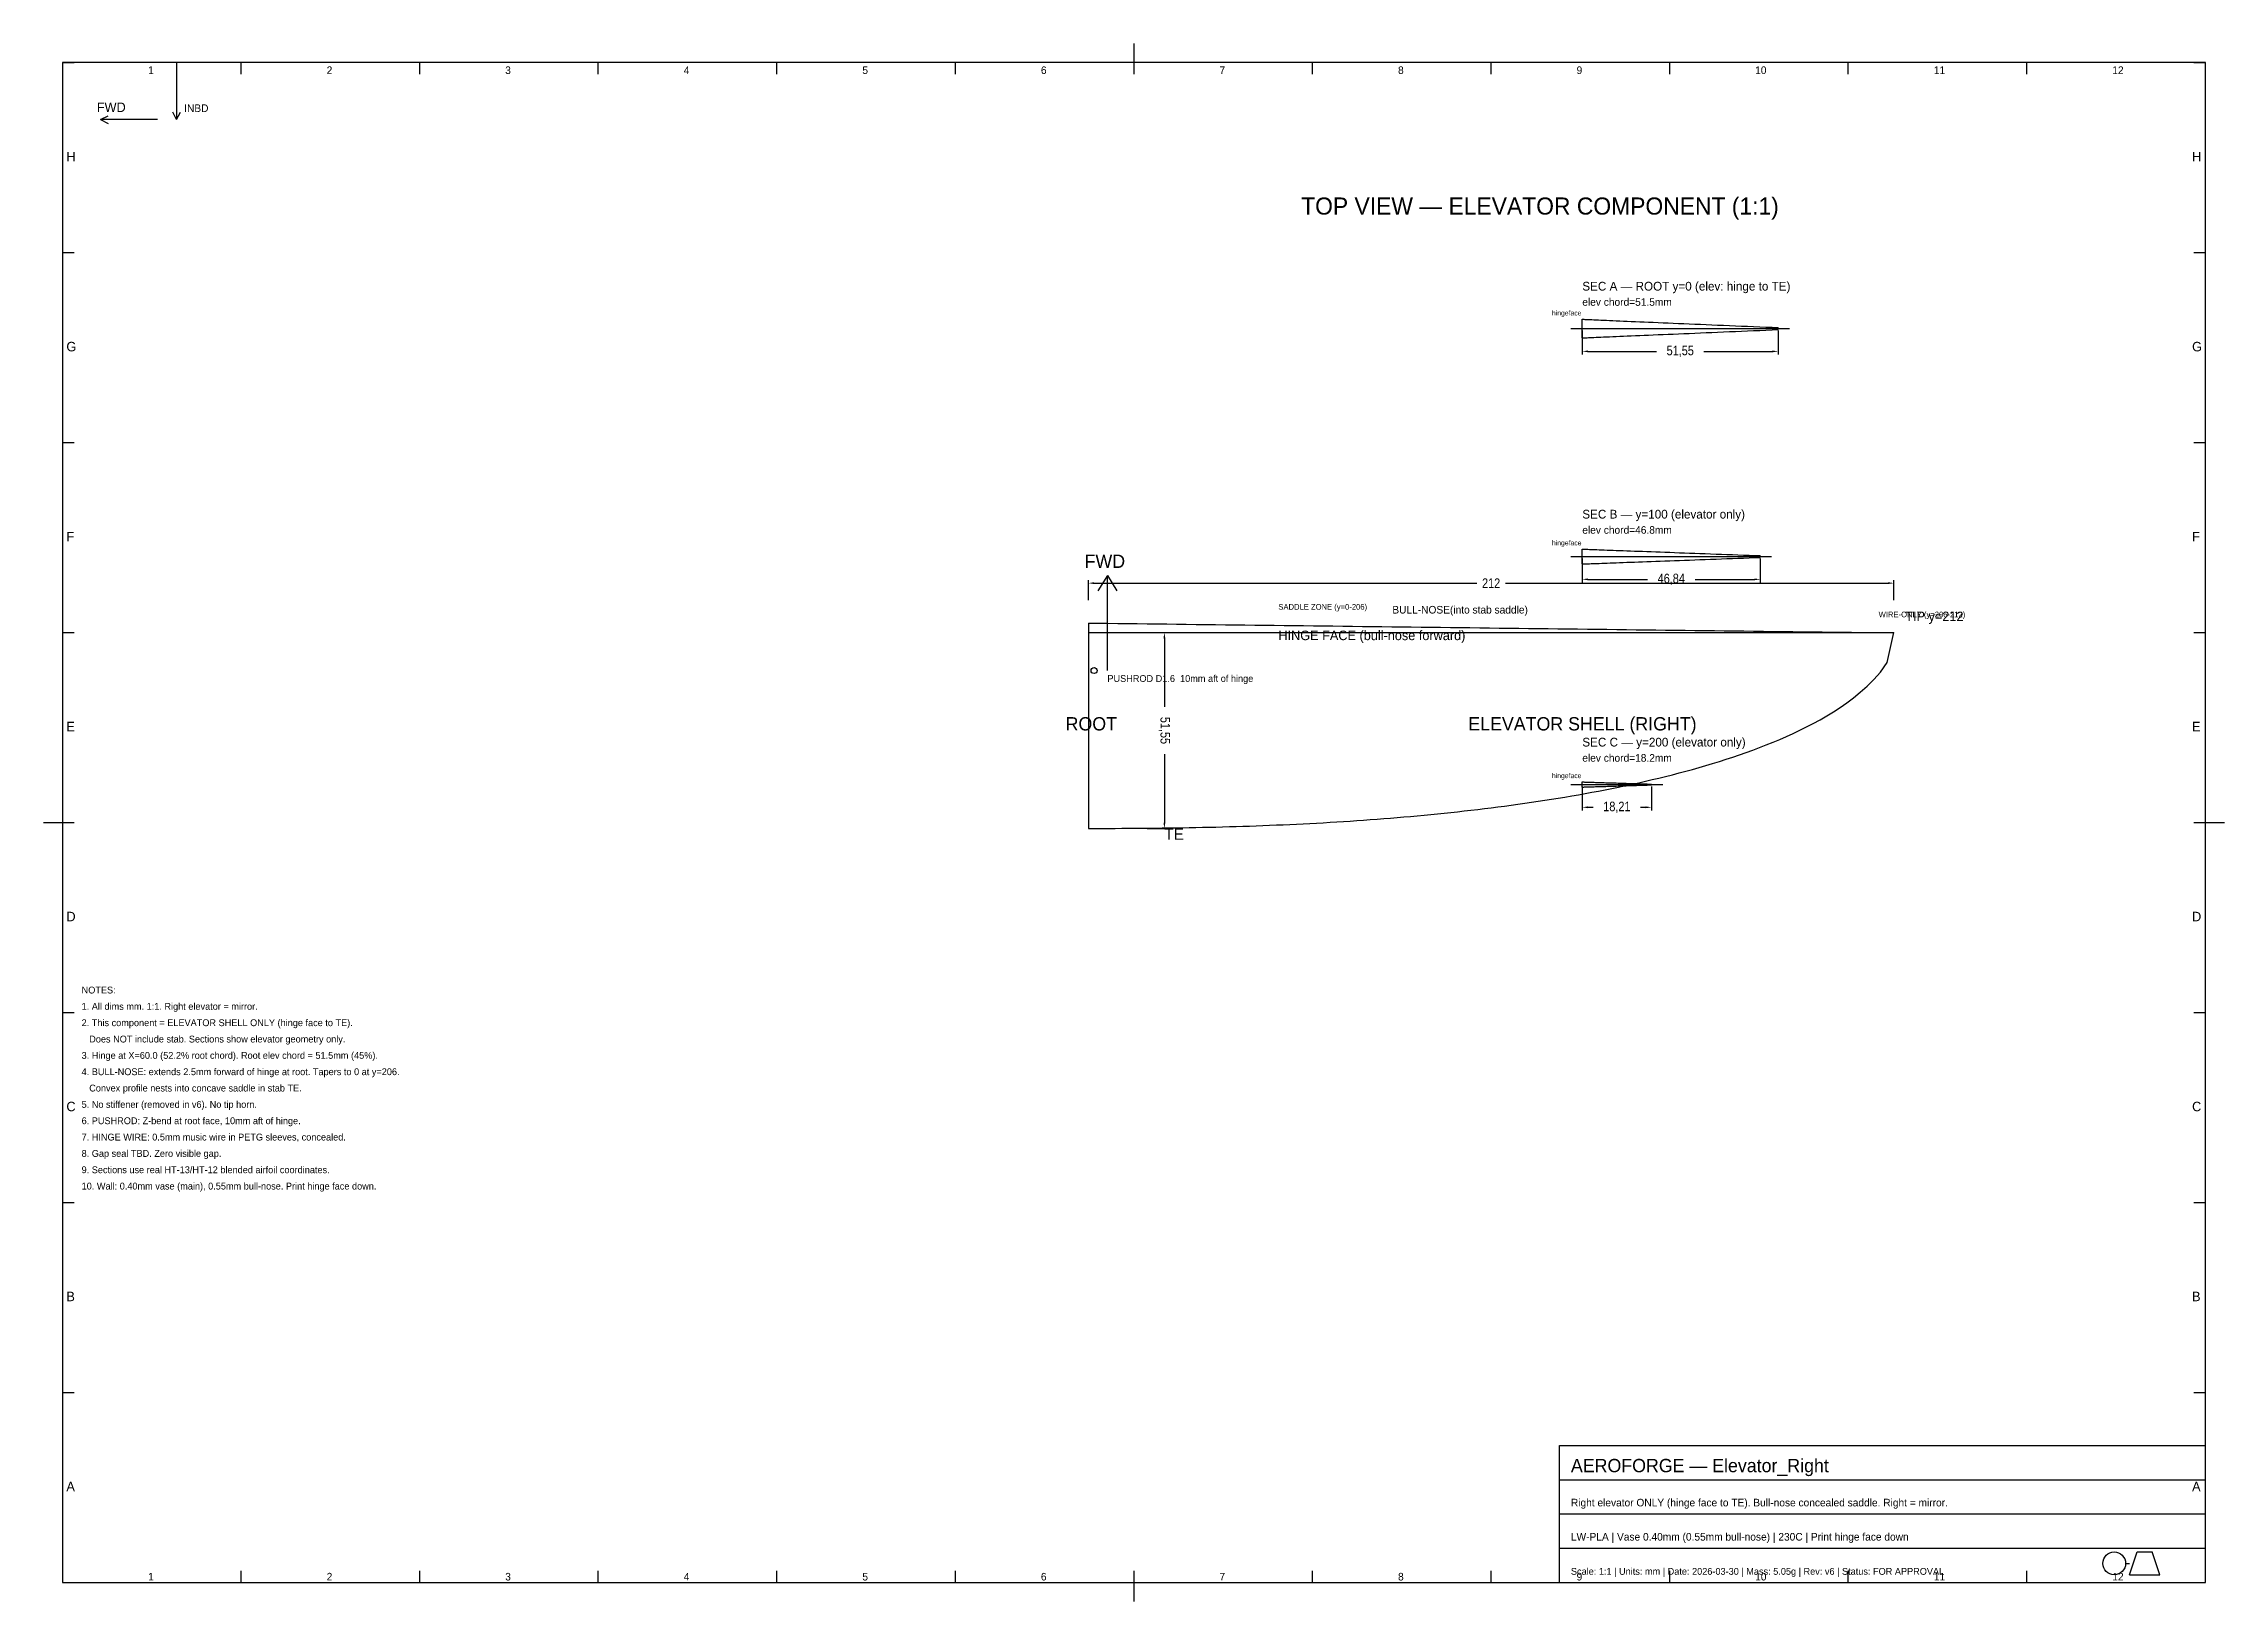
# Model space of a CAD drawing. Header units: metres. Extents: x 15 to 589, y 5 to 415.
import ezdxf

# ---------------------------------------------------------------- set-up
doc = ezdxf.new("R2010")
doc.units = ezdxf.units.M
for name, color, linetype in [('BORDER', 7, 'Continuous'), ('CENTERLINE', 5, 'Continuous'), ('ORIENTATION', 7, 'Continuous'), ('OUTLINE', 7, 'Continuous'), ('SECTION', 4, 'Continuous'), ('SPAR', 3, 'Continuous'), ('TEXT', 7, 'Continuous'), ('TITLEBLOCK', 7, 'Continuous')]:
    doc.layers.add(name, color=color, linetype=linetype)
doc.styles.add('OpenSansCondensed-Light', font='OpenSansCondensed-Light.ttf')
doc.dimstyles.new('AEROFORGE', dxfattribs={"dimtxt": 2.5, "dimasz": 1.5, "dimexe": 0.8, "dimexo": 0.5, "dimgap": 0.6, "dimtad": 1, "dimcen": 2.5, "dimazin": 3, "dimtfac": 1, "dimtmove": 0, "dimatfit": 3})

# ---------------------------------------------------------------- blocks, each defined once
blk = doc.blocks.new('_CLOSEDFILLED')
at = {"color": 0, "linetype": 'BYBLOCK'}
blk.add_solid([(-1, 0.16), (0, 0), (-1, -0.16)], dxfattribs=at)
blk = doc.blocks.new('*D1')
for p, q in [((305.5, 260), (310.8, 260)), ((310, 258.5), (310, 240.475)), ((310, 227.975), (310, 209.95)), ((305.5, 208.45), (310.8, 208.45))]:
    blk.add_line(p, q)
at = {"layer": 'Defpoints'}
for p in [(305, 260), (310, 260), (305, 208.45)]:
    blk.add_point(p, dxfattribs=at)
at = {"xscale": 1.5, "yscale": 1.5}
for p, rotation in [((310, 260), 90), ((310, 208.45), -90)]:
    blk.add_blockref('_CLOSEDFILLED', p, dxfattribs=dict(at, rotation=rotation))
at = {"insert": (310, 234.225), "char_height": 2.5, "attachment_point": 5, "rotation": 270, "style": 'OpenSansCondensed-Light'}
blk.add_mtext('51,55', dxfattribs=at)
blk = doc.blocks.new('*D2')
for p, q in [((290, 268.5), (290, 273.8)), ((291.5, 273), (392.25, 273)), ((399.75, 273), (500.5, 273)), ((502, 268.5), (502, 273.8))]:
    blk.add_line(p, q)
at = {"layer": 'Defpoints'}
for p in [(290, 273), (290, 268), (502, 268)]:
    blk.add_point(p, dxfattribs=at)
at = {"xscale": 1.5, "yscale": 1.5, "rotation": 180}
blk.add_blockref('_CLOSEDFILLED', (290, 273), dxfattribs=at)
at = {"xscale": 1.5, "yscale": 1.5}
blk.add_blockref('_CLOSEDFILLED', (502, 273), dxfattribs=at)
at = {"insert": (396, 273), "char_height": 2.5, "attachment_point": 5, "style": 'OpenSansCondensed-Light'}
blk.add_mtext('212', dxfattribs=at)
blk = doc.blocks.new('*D3')
for p, q in [((420, 339.5), (420, 333.2)), ((471.55, 339.5), (471.55, 333.2)), ((421.5, 334), (439.525, 334)), ((452.025, 334), (470.05, 334))]:
    blk.add_line(p, q)
at = {"layer": 'Defpoints'}
for p in [(420, 340), (471.55, 340), (420, 334)]:
    blk.add_point(p, dxfattribs=at)
at = {"xscale": 1.5, "yscale": 1.5, "rotation": 180}
blk.add_blockref('_CLOSEDFILLED', (420, 334), dxfattribs=at)
at = {"xscale": 1.5, "yscale": 1.5}
blk.add_blockref('_CLOSEDFILLED', (471.55, 334), dxfattribs=at)
at = {"insert": (445.775, 334), "char_height": 2.5, "attachment_point": 5, "style": 'OpenSansCondensed-Light'}
blk.add_mtext('51,55', dxfattribs=at)
blk = doc.blocks.new('*D4')
for p, q in [((420, 279.5), (420, 273.2)), ((466.84, 279.5), (466.84, 273.2)), ((421.5, 274), (437.17, 274)), ((449.67, 274), (465.34, 274))]:
    blk.add_line(p, q)
at = {"layer": 'Defpoints'}
for p in [(420, 280), (466.84, 280), (420, 274)]:
    blk.add_point(p, dxfattribs=at)
at = {"xscale": 1.5, "yscale": 1.5, "rotation": 180}
blk.add_blockref('_CLOSEDFILLED', (420, 274), dxfattribs=at)
at = {"xscale": 1.5, "yscale": 1.5}
blk.add_blockref('_CLOSEDFILLED', (466.84, 274), dxfattribs=at)
at = {"insert": (443.42, 274), "char_height": 2.5, "attachment_point": 5, "style": 'OpenSansCondensed-Light'}
blk.add_mtext('46,84', dxfattribs=at)
blk = doc.blocks.new('*D5')
for p, q in [((420, 219.5), (420, 213.2)), ((438.21, 219.5), (438.21, 213.2)), ((421.5, 214), (422.85, 214)), ((435.35, 214), (436.71, 214))]:
    blk.add_line(p, q)
at = {"layer": 'Defpoints'}
for p in [(420, 220), (438.21, 220), (420, 214)]:
    blk.add_point(p, dxfattribs=at)
at = {"xscale": 1.5, "yscale": 1.5, "rotation": 180}
blk.add_blockref('_CLOSEDFILLED', (420, 214), dxfattribs=at)
at = {"xscale": 1.5, "yscale": 1.5}
blk.add_blockref('_CLOSEDFILLED', (438.21, 214), dxfattribs=at)
at = {"insert": (429.1, 214), "char_height": 2.5, "attachment_point": 5, "style": 'OpenSansCondensed-Light'}
blk.add_mtext('18,21', dxfattribs=at)

msp = doc.modelspace()

# ---------------------------------------------------------------- linework, layer by layer
at = {"layer": 'BORDER'}
for p, q in [((302, 410), (302, 415)), ((584, 410), (20, 410)), ((20, 410), (20, 10)), ((20, 410), (23, 410)), ((67, 407), (67, 410)), ((114, 407), (114, 410)), ((161, 407), (161, 410)), ((208, 407), (208, 410)), ((255, 407), (255, 410)), ((302, 407), (302, 410)), ((349, 407), (349, 410)), ((396, 407), (396, 410)), ((443, 407), (443, 410)), ((490, 407), (490, 410)), ((537, 407), (537, 410)), ((581, 410), (584, 410)), ((584, 10), (584, 410)), ((584, 407), (584, 410)), ((20, 360), (23, 360)), ((581, 360), (584, 360)), ((20, 310), (23, 310)), ((581, 310), (584, 310)), ((20, 260), (23, 260)), ((581, 260), (584, 260)), ((15, 210), (20, 210)), ((20, 210), (23, 210)), ((581, 210), (584, 210)), ((584, 210), (589, 210)), ((20, 160), (23, 160)), ((581, 160), (584, 160)), ((20, 110), (23, 110)), ((581, 110), (584, 110)), ((20, 60), (23, 60)), ((581, 60), (584, 60)), ((67, 10), (67, 13)), ((114, 10), (114, 13)), ((161, 10), (161, 13)), ((208, 10), (208, 13)), ((255, 10), (255, 13)), ((302, 10), (302, 13)), ((349, 10), (349, 13)), ((396, 10), (396, 13)), ((443, 10), (443, 13)), ((490, 10), (490, 13)), ((537, 10), (537, 13)), ((584, 10), (584, 13)), ((20, 10), (584, 10)), ((302, 5), (302, 10))]:
    msp.add_line(p, q, dxfattribs=at)
at = {"layer": 'CENTERLINE'}
for p, q in [((417, 340), (474.55, 340)), ((417, 280), (469.84, 280)), ((417, 220), (441.205, 220))]:
    msp.add_line(p, q, dxfattribs=at)
at = {"layer": 'ORIENTATION'}
for p, q in [((50, 410), (50, 395)), ((50, 395), (49, 397)), ((50, 395), (51, 397)), ((30, 395), (32, 396)), ((45, 395), (30, 395)), ((30, 395), (32, 394)), ((295, 275), (292.5, 271)), ((295, 250), (295, 275)), ((295, 275), (297.5, 271))]:
    msp.add_line(p, q, dxfattribs=at)
at = {"layer": 'OUTLINE'}
for p, q in [((420, 342.452), (420.025, 342.451)), ((420.025, 342.451), (420.102, 342.448)), ((420.102, 342.448), (420.229, 342.443)), ((420.229, 342.443), (420.406, 342.435)), ((420.406, 342.435), (420.635, 342.425)), ((420.635, 342.425), (420.913, 342.414)), ((420.913, 342.414), (421.241, 342.4)), ((421.241, 342.4), (421.62, 342.384)), ((421.62, 342.384), (422.047, 342.366)), ((422.047, 342.366), (422.523, 342.346)), ((422.523, 342.346), (423.048, 342.323)), ((423.048, 342.323), (423.62, 342.299)), ((423.62, 342.299), (424.24, 342.273)), ((424.24, 342.273), (424.906, 342.244)), ((424.906, 342.244), (425.619, 342.214)), ((425.619, 342.214), (426.376, 342.182)), ((426.376, 342.182), (427.179, 342.148)), ((427.179, 342.148), (428.025, 342.112)), ((428.025, 342.112), (428.914, 342.074)), ((428.914, 342.074), (429.845, 342.034)), ((429.845, 342.034), (430.818, 341.993)), ((430.818, 341.993), (431.83, 341.95)), ((431.83, 341.95), (432.882, 341.905)), ((432.882, 341.905), (433.972, 341.859)), ((433.972, 341.859), (435.099, 341.811)), ((435.099, 341.811), (436.262, 341.761)), ((436.262, 341.761), (437.459, 341.711)), ((437.459, 341.711), (438.691, 341.658)), ((438.691, 341.658), (439.955, 341.605)), ((439.955, 341.605), (441.25, 341.55)), ((441.25, 341.55), (442.575, 341.493)), ((442.575, 341.493), (443.928, 341.436)), ((443.928, 341.436), (445.309, 341.377)), ((445.309, 341.377), (446.716, 341.317)), ((445.309, 338.624), (446.716, 338.684)), ((446.716, 341.317), (448.147, 341.256)), ((446.716, 338.684), (448.147, 338.745)), ((448.147, 341.256), (449.601, 341.194)), ((448.147, 338.745), (449.601, 338.807)), ((449.601, 341.194), (451.077, 341.131)), ((449.601, 338.807), (451.077, 338.87)), ((451.077, 341.131), (452.573, 341.067)), ((451.077, 338.87), (452.573, 338.934)), ((452.573, 341.067), (454.088, 341.003)), ((452.573, 338.934), (454.088, 338.998)), ((454.088, 341.003), (455.62, 340.937)), ((454.088, 338.998), (455.62, 339.064)), ((455.62, 340.937), (457.168, 340.871)), ((455.62, 339.064), (457.168, 339.13)), ((457.168, 340.871), (458.73, 340.805)), ((457.168, 339.13), (458.73, 339.196)), ((458.73, 340.805), (460.305, 340.737)), ((458.73, 339.196), (460.305, 339.264)), ((460.305, 340.737), (461.89, 340.67)), ((460.305, 339.264), (461.89, 339.331)), ((461.89, 340.67), (463.486, 340.602)), ((461.89, 339.331), (463.486, 339.399)), ((463.486, 340.602), (465.089, 340.533)), ((463.486, 339.399), (465.089, 339.467)), ((465.089, 340.533), (466.699, 340.465)), ((465.089, 339.467), (466.699, 339.535)), ((466.699, 340.465), (468.313, 340.397)), ((466.699, 339.535), (468.313, 339.603)), ((468.313, 340.397), (469.931, 340.33)), ((468.313, 339.603), (469.931, 339.671)), ((469.931, 340.33), (471.55, 340.262)), ((469.931, 339.671), (471.55, 339.738)), ((471.55, 339.738), (471.55, 340.262)), ((420, 337.55), (420.025, 337.551)), ((420.025, 337.551), (420.102, 337.554)), ((420.102, 337.554), (420.229, 337.56)), ((420.229, 337.56), (420.406, 337.567)), ((420.406, 337.567), (420.635, 337.577)), ((420.635, 337.577), (420.913, 337.589)), ((420.913, 337.589), (421.241, 337.602)), ((421.241, 337.602), (421.62, 337.618)), ((421.62, 337.618), (422.047, 337.636)), ((422.047, 337.636), (422.523, 337.657)), ((422.523, 337.657), (423.048, 337.679)), ((423.048, 337.679), (423.62, 337.703)), ((423.62, 337.703), (424.24, 337.729)), ((424.24, 337.729), (424.906, 337.758)), ((424.906, 337.758), (425.619, 337.788)), ((425.619, 337.788), (426.376, 337.82)), ((426.376, 337.82), (427.179, 337.854)), ((427.179, 337.854), (428.025, 337.89)), ((428.025, 337.89), (428.914, 337.928)), ((428.914, 337.928), (429.845, 337.967)), ((429.845, 337.967), (430.818, 338.009)), ((430.818, 338.009), (431.83, 338.052)), ((431.83, 338.052), (432.882, 338.097)), ((432.882, 338.097), (433.972, 338.143)), ((433.972, 338.143), (435.099, 338.191)), ((435.099, 338.191), (436.262, 338.24)), ((436.262, 338.24), (437.459, 338.291)), ((437.459, 338.291), (438.691, 338.343)), ((438.691, 338.343), (439.955, 338.397)), ((439.955, 338.397), (441.25, 338.452)), ((441.25, 338.452), (442.575, 338.508)), ((442.575, 338.508), (443.928, 338.566)), ((443.928, 338.566), (445.309, 338.624)), ((420, 281.951), (420.023, 281.95)), ((420.023, 281.95), (420.092, 281.948)), ((420.092, 281.948), (420.208, 281.944)), ((420.208, 281.944), (420.369, 281.938)), ((420.369, 281.938), (420.577, 281.93)), ((420.577, 281.93), (420.83, 281.921)), ((420.83, 281.921), (421.128, 281.91)), ((421.128, 281.91), (421.472, 281.898)), ((421.472, 281.898), (421.86, 281.884)), ((421.86, 281.884), (422.293, 281.868)), ((422.293, 281.868), (422.769, 281.851)), ((422.769, 281.851), (423.289, 281.832)), ((423.289, 281.832), (423.852, 281.812)), ((423.852, 281.812), (424.458, 281.79)), ((424.458, 281.79), (425.105, 281.766)), ((425.105, 281.766), (425.794, 281.741)), ((425.794, 281.741), (426.523, 281.715)), ((426.523, 281.715), (427.292, 281.687)), ((427.292, 281.687), (428.1, 281.657)), ((428.1, 281.657), (428.946, 281.626)), ((428.946, 281.626), (429.829, 281.594)), ((429.829, 281.594), (430.749, 281.56)), ((430.749, 281.56), (431.705, 281.526)), ((431.705, 281.526), (432.695, 281.489)), ((432.695, 281.489), (433.719, 281.452)), ((433.719, 281.452), (434.776, 281.413)), ((434.776, 281.413), (435.864, 281.374)), ((435.864, 281.374), (436.983, 281.333)), ((436.983, 281.333), (438.132, 281.291)), ((438.132, 281.291), (439.308, 281.247)), ((420, 278.051), (420.023, 278.051)), ((420.023, 278.051), (420.092, 278.054)), ((420.092, 278.054), (420.208, 278.058)), ((420.208, 278.058), (420.369, 278.064)), ((420.369, 278.064), (420.577, 278.071)), ((420.577, 278.071), (420.83, 278.08)), ((420.83, 278.08), (421.128, 278.091)), ((421.128, 278.091), (421.472, 278.104)), ((421.472, 278.104), (421.86, 278.118)), ((421.86, 278.118), (422.293, 278.133)), ((422.293, 278.133), (422.769, 278.151)), ((422.769, 278.151), (423.289, 278.17)), ((423.289, 278.17), (423.852, 278.19)), ((423.852, 278.19), (424.458, 278.212)), ((424.458, 278.212), (425.105, 278.236)), ((425.105, 278.236), (425.794, 278.261)), ((425.794, 278.261), (426.523, 278.287)), ((426.523, 278.287), (427.292, 278.315)), ((427.292, 278.315), (428.1, 278.344)), ((428.1, 278.344), (428.946, 278.375)), ((428.946, 278.375), (429.829, 278.407)), ((429.829, 278.407), (430.749, 278.441)), ((430.749, 278.441), (431.705, 278.476)), ((431.705, 278.476), (432.695, 278.512)), ((432.695, 278.512), (433.719, 278.549)), ((433.719, 278.549), (434.776, 278.588)), ((434.776, 278.588), (435.864, 278.628)), ((435.864, 278.628), (436.983, 278.669)), ((436.983, 278.669), (438.132, 278.711)), ((438.132, 278.711), (439.308, 278.754)), ((439.308, 281.247), (440.512, 281.203)), ((439.308, 278.754), (440.512, 278.798)), ((440.512, 281.203), (441.742, 281.158)), ((440.512, 278.798), (441.742, 278.843)), ((441.742, 281.158), (442.997, 281.112)), ((441.742, 278.843), (442.997, 278.889)), ((442.997, 281.112), (444.275, 281.065)), ((442.997, 278.889), (444.275, 278.936)), ((444.275, 281.065), (445.575, 281.017)), ((444.275, 278.936), (445.575, 278.984)), ((445.575, 281.017), (446.897, 280.969)), ((445.575, 278.984), (446.897, 279.032)), ((446.897, 280.969), (448.238, 280.919)), ((446.897, 279.032), (448.238, 279.082)), ((448.238, 280.919), (449.597, 280.869)), ((448.238, 279.082), (449.597, 279.132)), ((449.597, 280.869), (450.974, 280.818)), ((449.597, 279.132), (450.974, 279.183)), ((450.974, 280.818), (452.366, 280.767)), ((450.974, 279.183), (452.366, 279.234)), ((452.366, 280.767), (453.772, 280.715)), ((452.366, 279.234), (453.772, 279.286)), ((453.772, 280.715), (455.192, 280.662)), ((453.772, 279.286), (455.192, 279.339)), ((455.192, 280.662), (456.622, 280.609)), ((455.192, 279.339), (456.622, 279.392)), ((456.622, 280.609), (458.063, 280.556)), ((456.622, 279.392), (458.063, 279.445)), ((458.063, 280.556), (459.513, 280.502)), ((458.063, 279.445), (459.513, 279.498)), ((459.513, 280.502), (460.97, 280.448)), ((459.513, 279.498), (460.97, 279.552)), ((460.97, 280.448), (462.432, 280.395)), ((460.97, 279.552), (462.432, 279.606)), ((462.432, 280.395), (463.899, 280.341)), ((462.432, 279.606), (463.899, 279.66)), ((463.899, 280.341), (465.369, 280.287)), ((463.899, 279.66), (465.369, 279.713)), ((465.369, 280.287), (466.84, 280.233)), ((465.369, 279.713), (466.84, 279.767)), ((466.84, 279.767), (466.84, 280.233)), ((290, 262.5), (290, 208.45)), ((290, 262.5), (290, 262.5)), ((290, 262.5), (292.575, 262.469)), ((290, 260), (502, 260)), ((292.575, 262.469), (295.15, 262.438)), ((295.15, 262.438), (297.725, 262.406)), ((297.725, 262.406), (300.3, 262.375)), ((300.3, 262.375), (302.875, 262.344)), ((302.875, 262.344), (305.45, 262.312)), ((305.45, 262.312), (308.025, 262.281)), ((308.025, 262.281), (310.6, 262.25)), ((310.6, 262.25), (313.175, 262.219)), ((313.175, 262.219), (315.75, 262.188)), ((315.75, 262.188), (318.325, 262.156)), ((318.325, 262.156), (320.9, 262.125)), ((320.9, 262.125), (323.475, 262.094)), ((323.475, 262.094), (326.05, 262.062)), ((326.05, 262.062), (328.625, 262.031)), ((328.625, 262.031), (331.2, 262)), ((331.2, 262), (333.775, 261.969)), ((333.775, 261.969), (336.35, 261.938)), ((336.35, 261.938), (338.925, 261.906)), ((338.925, 261.906), (341.5, 261.875)), ((341.5, 261.875), (344.075, 261.844)), ((344.075, 261.844), (346.65, 261.812)), ((346.65, 261.812), (349.225, 261.781)), ((349.225, 261.781), (351.8, 261.75)), ((351.8, 261.75), (354.375, 261.719)), ((354.375, 261.719), (356.95, 261.688)), ((356.95, 261.688), (359.525, 261.656)), ((359.525, 261.656), (362.1, 261.625)), ((362.1, 261.625), (364.675, 261.594)), ((364.675, 261.594), (367.25, 261.562)), ((367.25, 261.562), (369.825, 261.531)), ((369.825, 261.531), (372.4, 261.5)), ((372.4, 261.5), (374.975, 261.469)), ((374.975, 261.469), (377.55, 261.438)), ((377.55, 261.438), (380.125, 261.406)), ((380.125, 261.406), (382.7, 261.375)), ((382.7, 261.375), (385.275, 261.344)), ((385.275, 261.344), (387.85, 261.312)), ((387.85, 261.312), (390.425, 261.281)), ((390.425, 261.281), (393, 261.25)), ((393, 261.25), (395.575, 261.219)), ((395.575, 261.219), (398.15, 261.188)), ((398.15, 261.188), (400.725, 261.156)), ((400.725, 261.156), (403.3, 261.125)), ((403.3, 261.125), (405.875, 261.094)), ((405.875, 261.094), (408.45, 261.062)), ((408.45, 261.062), (411.025, 261.031)), ((411.025, 261.031), (413.6, 261)), ((413.6, 261), (416.175, 260.969)), ((416.175, 260.969), (418.75, 260.938)), ((418.75, 260.938), (421.325, 260.906)), ((421.325, 260.906), (423.9, 260.875)), ((423.9, 260.875), (426.475, 260.844)), ((426.475, 260.844), (429.05, 260.812)), ((429.05, 260.812), (431.625, 260.781)), ((431.625, 260.781), (434.2, 260.75)), ((434.2, 260.75), (436.775, 260.719)), ((436.775, 260.719), (439.35, 260.688)), ((439.35, 260.688), (441.925, 260.656)), ((441.925, 260.656), (444.5, 260.625)), ((444.5, 260.625), (447.075, 260.594)), ((447.075, 260.594), (449.65, 260.562)), ((449.65, 260.562), (452.225, 260.531)), ((452.225, 260.531), (454.8, 260.5)), ((454.8, 260.5), (457.375, 260.469)), ((457.375, 260.469), (459.95, 260.438)), ((459.95, 260.438), (462.525, 260.406)), ((462.525, 260.406), (465.1, 260.375)), ((465.1, 260.375), (467.675, 260.344)), ((467.675, 260.344), (470.25, 260.312)), ((470.25, 260.312), (472.825, 260.281)), ((472.825, 260.281), (475.4, 260.25)), ((475.4, 260.25), (477.975, 260.219)), ((477.975, 260.219), (480.55, 260.188)), ((480.55, 260.188), (483.125, 260.156)), ((483.125, 260.156), (485.7, 260.125)), ((485.7, 260.125), (488.275, 260.094)), ((488.275, 260.094), (490.85, 260.062)), ((490.85, 260.062), (493.425, 260.031)), ((493.425, 260.031), (496, 260)), ((496, 260), (496, 260)), ((500.233, 252.077), (502, 260)), ((494.933, 245.858), (496.7, 247.611)), ((496.7, 247.611), (498.467, 249.607)), ((498.467, 249.607), (500.233, 252.077)), ((487.867, 240.301), (489.633, 241.529)), ((489.633, 241.529), (491.4, 242.85)), ((491.4, 242.85), (493.167, 244.284)), ((493.167, 244.284), (494.933, 245.858)), ((479.033, 235.168), (480.8, 236.087)), ((480.8, 236.087), (482.567, 237.054)), ((482.567, 237.054), (484.333, 238.074)), ((484.333, 238.074), (486.1, 239.153)), ((486.1, 239.153), (487.867, 240.301)), ((464.9, 229.077), (466.667, 229.74)), ((466.667, 229.74), (468.433, 230.426)), ((468.433, 230.426), (470.2, 231.139)), ((470.2, 231.139), (471.967, 231.88)), ((471.967, 231.88), (473.733, 232.65)), ((473.733, 232.65), (475.5, 233.453)), ((475.5, 233.453), (477.267, 234.291)), ((477.267, 234.291), (479.033, 235.168)), ((447.233, 223.51), (449, 223.993)), ((449, 223.993), (450.767, 224.492)), ((450.767, 224.492), (452.533, 225.005)), ((452.533, 225.005), (454.3, 225.533)), ((454.3, 225.533), (456.067, 226.078)), ((456.067, 226.078), (457.833, 226.639)), ((457.833, 226.639), (459.6, 227.219)), ((459.6, 227.219), (461.367, 227.818)), ((461.367, 227.818), (463.133, 228.437)), ((463.133, 228.437), (464.9, 229.077)), ((420, 220.673), (420.009, 220.673)), ((420, 219.328), (420.009, 219.328)), ((420.009, 220.673), (420.036, 220.672)), ((420.009, 219.328), (420.036, 219.329)), ((420.036, 220.672), (420.081, 220.67)), ((420.036, 219.329), (420.081, 219.33)), ((420.081, 220.67), (420.144, 220.669)), ((420.081, 219.33), (420.144, 219.332)), ((420.144, 220.669), (420.224, 220.666)), ((420.144, 219.332), (420.224, 219.334)), ((420.224, 220.666), (420.322, 220.663)), ((420.224, 219.334), (420.322, 219.337)), ((420.322, 220.663), (420.438, 220.66)), ((420.322, 219.337), (420.438, 219.341)), ((420.438, 220.66), (420.572, 220.656)), ((420.438, 219.341), (420.572, 219.345)), ((420.572, 220.656), (420.723, 220.651)), ((420.572, 219.345), (420.723, 219.35)), ((420.723, 220.651), (420.891, 220.646)), ((420.723, 219.35), (420.891, 219.355)), ((420.891, 220.646), (421.076, 220.64)), ((420.891, 219.355), (421.076, 219.36)), ((421.076, 220.64), (421.278, 220.634)), ((421.076, 219.36), (421.278, 219.367)), ((421.278, 220.634), (421.497, 220.627)), ((421.278, 219.367), (421.497, 219.373)), ((421.497, 220.627), (421.733, 220.62)), ((421.497, 219.373), (421.733, 219.38)), ((421.733, 220.62), (421.984, 220.612)), ((421.733, 219.38), (421.984, 219.388)), ((421.984, 220.612), (422.252, 220.604)), ((421.984, 219.388), (422.252, 219.396)), ((422.252, 220.604), (422.535, 220.596)), ((422.252, 219.396), (422.535, 219.405)), ((422.5, 217.956), (424.267, 218.289)), ((422.535, 220.596), (422.834, 220.586)), ((422.535, 219.405), (422.834, 219.414)), ((422.834, 220.586), (423.148, 220.577)), ((422.834, 219.414), (423.148, 219.424)), ((423.148, 220.577), (423.477, 220.567)), ((423.148, 219.424), (423.477, 219.434)), ((423.477, 220.567), (423.82, 220.556)), ((423.477, 219.434), (423.82, 219.444)), ((423.82, 220.556), (424.178, 220.545)), ((423.82, 219.444), (424.178, 219.455)), ((424.178, 220.545), (424.549, 220.534)), ((424.178, 219.455), (424.549, 219.467)), ((424.267, 218.289), (426.033, 218.63)), ((424.549, 220.534), (424.934, 220.522)), ((424.549, 219.467), (424.934, 219.479)), ((424.934, 220.522), (425.332, 220.51)), ((424.934, 219.479), (425.332, 219.491)), ((425.332, 220.51), (425.743, 220.497)), ((425.332, 219.491), (425.743, 219.504)), ((425.743, 220.497), (426.166, 220.484)), ((425.743, 219.504), (426.166, 219.517)), ((426.033, 218.63), (427.8, 218.979)), ((426.166, 220.484), (426.601, 220.47)), ((426.166, 219.517), (426.601, 219.53)), ((426.601, 220.47), (427.047, 220.457)), ((426.601, 219.53), (427.047, 219.544)), ((427.047, 220.457), (427.505, 220.442)), ((427.047, 219.544), (427.505, 219.558)), ((427.505, 220.442), (427.972, 220.428)), ((427.505, 219.558), (427.972, 219.573)), ((427.8, 218.979), (429.567, 219.339)), ((427.972, 220.428), (428.45, 220.413)), ((427.972, 219.573), (428.45, 219.587)), ((428.45, 220.413), (428.938, 220.398)), ((428.45, 219.587), (428.938, 219.603)), ((428.938, 220.398), (429.435, 220.382)), ((428.938, 219.603), (429.435, 219.618)), ((429.435, 220.382), (429.94, 220.367)), ((429.435, 219.618), (429.94, 219.634)), ((429.567, 219.339), (431.333, 219.707)), ((429.94, 220.367), (430.454, 220.351)), ((429.94, 219.634), (430.454, 219.65)), ((430.454, 220.351), (430.975, 220.334)), ((430.454, 219.65), (430.975, 219.666)), ((430.975, 220.334), (431.504, 220.318)), ((430.975, 219.666), (431.504, 219.682)), ((431.333, 219.707), (433.1, 220.086)), ((431.504, 220.318), (432.039, 220.301)), ((431.504, 219.682), (432.039, 219.699)), ((432.039, 220.301), (432.58, 220.284)), ((432.039, 219.699), (432.58, 219.716)), ((432.58, 220.284), (433.126, 220.267)), ((432.58, 219.716), (433.126, 219.733)), ((433.1, 220.086), (434.867, 220.474)), ((433.126, 220.267), (433.678, 220.25)), ((433.126, 219.733), (433.678, 219.75)), ((433.678, 220.25), (434.234, 220.233)), ((433.678, 219.75), (434.234, 219.768)), ((434.234, 220.233), (434.794, 220.215)), ((434.234, 219.768), (434.794, 219.785)), ((434.794, 220.215), (435.357, 220.197)), ((434.794, 219.785), (435.357, 219.803)), ((434.867, 220.474), (436.633, 220.873)), ((435.357, 220.197), (435.924, 220.18)), ((435.357, 219.803), (435.924, 219.821)), ((435.924, 220.18), (436.492, 220.162)), ((435.924, 219.821), (436.492, 219.838)), ((436.492, 220.162), (437.062, 220.144)), ((436.492, 219.838), (437.062, 219.856)), ((436.633, 220.873), (438.4, 221.283)), ((437.062, 220.144), (437.634, 220.126)), ((437.062, 219.856), (437.634, 219.874)), ((437.634, 220.126), (438.205, 220.108)), ((437.634, 219.874), (438.205, 219.892)), ((438.205, 219.892), (438.205, 220.108)), ((438.4, 221.283), (440.167, 221.704)), ((440.167, 221.704), (441.933, 222.137)), ((441.933, 222.137), (443.7, 222.582)), ((443.7, 222.582), (445.467, 223.039)), ((445.467, 223.039), (447.233, 223.51)), ((381.867, 212.287), (383.633, 212.467)), ((383.633, 212.467), (385.4, 212.652)), ((385.4, 212.652), (387.167, 212.843)), ((387.167, 212.843), (388.933, 213.039)), ((388.933, 213.039), (390.7, 213.24)), ((390.7, 213.24), (392.467, 213.447)), ((392.467, 213.447), (394.233, 213.66)), ((394.233, 213.66), (396, 213.879)), ((396, 213.879), (397.767, 214.104)), ((397.767, 214.104), (399.533, 214.335)), ((399.533, 214.335), (401.3, 214.572)), ((401.3, 214.572), (403.067, 214.815)), ((403.067, 214.815), (404.833, 215.065)), ((404.833, 215.065), (406.6, 215.322)), ((406.6, 215.322), (408.367, 215.585)), ((408.367, 215.585), (410.133, 215.856)), ((410.133, 215.856), (411.9, 216.133)), ((411.9, 216.133), (413.667, 216.418)), ((413.667, 216.418), (415.433, 216.71)), ((415.433, 216.71), (417.2, 217.009)), ((417.2, 217.009), (418.967, 217.317)), ((418.967, 217.317), (420.733, 217.632)), ((420.733, 217.632), (422.5, 217.956)), ((290, 208.45), (291.767, 208.45)), ((291.767, 208.45), (293.533, 208.452)), ((293.533, 208.452), (295.3, 208.455)), ((295.3, 208.455), (297.067, 208.46)), ((297.067, 208.46), (298.833, 208.467)), ((298.833, 208.467), (300.6, 208.476)), ((300.6, 208.476), (302.367, 208.487)), ((302.367, 208.487), (304.133, 208.5)), ((304.133, 208.5), (305.9, 208.515)), ((305.9, 208.515), (307.667, 208.533)), ((307.667, 208.533), (309.433, 208.553)), ((309.433, 208.553), (311.2, 208.576)), ((311.2, 208.576), (312.967, 208.602)), ((312.967, 208.602), (314.733, 208.63)), ((314.733, 208.63), (316.5, 208.661)), ((316.5, 208.661), (318.267, 208.695)), ((318.267, 208.695), (320.033, 208.732)), ((320.033, 208.732), (321.8, 208.772)), ((321.8, 208.772), (323.567, 208.814)), ((323.567, 208.814), (325.333, 208.86)), ((325.333, 208.86), (327.1, 208.909)), ((327.1, 208.909), (328.867, 208.961)), ((328.867, 208.961), (330.633, 209.017)), ((330.633, 209.017), (332.4, 209.076)), ((332.4, 209.076), (334.167, 209.138)), ((334.167, 209.138), (335.933, 209.203)), ((335.933, 209.203), (337.7, 209.272)), ((337.7, 209.272), (339.467, 209.344)), ((339.467, 209.344), (341.233, 209.42)), ((341.233, 209.42), (343, 209.5)), ((343, 209.5), (344.767, 209.583)), ((344.767, 209.583), (346.533, 209.67)), ((346.533, 209.67), (348.3, 209.761)), ((348.3, 209.761), (350.067, 209.856)), ((350.067, 209.856), (351.833, 209.954)), ((351.833, 209.954), (353.6, 210.057)), ((353.6, 210.057), (355.367, 210.163)), ((355.367, 210.163), (357.133, 210.274)), ((357.133, 210.274), (358.9, 210.389)), ((358.9, 210.389), (360.667, 210.508)), ((360.667, 210.508), (362.433, 210.631)), ((362.433, 210.631), (364.2, 210.758)), ((364.2, 210.758), (365.967, 210.89)), ((365.967, 210.89), (367.733, 211.027)), ((367.733, 211.027), (369.5, 211.168)), ((369.5, 211.168), (371.267, 211.313)), ((371.267, 211.313), (373.033, 211.463)), ((373.033, 211.463), (374.8, 211.618)), ((374.8, 211.618), (376.567, 211.778)), ((376.567, 211.778), (378.333, 211.943)), ((378.333, 211.943), (380.1, 212.112)), ((380.1, 212.112), (381.867, 212.287))]:
    msp.add_line(p, q, dxfattribs=at)
at = {"layer": 'SECTION'}
for p, q in [((420, 337.55), (420, 342.452)), ((420, 278.051), (420, 281.951)), ((420, 219.328), (420, 220.673))]:
    msp.add_line(p, q, dxfattribs=at)
at = {"layer": 'SPAR'}
msp.add_circle((291.5, 250), 0.8, dxfattribs=at)
at = {"layer": 'TITLEBLOCK'}
for p, q in [((414, 46), (584, 46)), ((414, 10), (414, 46)), ((584, 10), (584, 46)), ((414, 37), (584, 37)), ((414, 28), (584, 28)), ((414, 19), (584, 19)), ((564, 12), (566, 18)), ((566, 18), (570, 18)), ((572, 12), (570, 18)), ((563, 15), (564, 15)), ((564, 12), (572, 12)), ((414, 10), (584, 10))]:
    msp.add_line(p, q, dxfattribs=at)
msp.add_circle((560, 15), 3, dxfattribs=at)

# ---------------------------------------------------------------- texts
at = {"layer": 'BORDER'}
for s, height, p in [('1', 2, (42.5, 407)), ('2', 2, (89.5, 407)), ('3', 2, (136.5, 407)), ('4', 2, (183.5, 407)), ('5', 2, (230.5, 407)), ('6', 2, (277.5, 407)), ('7', 2, (324.5, 407)), ('8', 2, (371.5, 407)), ('9', 2, (418.5, 407)), ('10', 2, (465.5, 407)), ('11', 2, (512.5, 407)), ('12', 2, (559.5, 407)), ('H', 2.5, (21, 384)), ('H', 2.5, (580.5, 384)), ('G', 2.5, (21, 334)), ('G', 2.5, (580.5, 334)), ('F', 2.5, (21, 284)), ('F', 2.5, (580.5, 284)), ('E', 2.5, (21, 234)), ('E', 2.5, (580.5, 234)), ('D', 2.5, (21, 184)), ('D', 2.5, (580.5, 184)), ('C', 2.5, (21, 134)), ('C', 2.5, (580.5, 134)), ('B', 2.5, (21, 84)), ('B', 2.5, (580.5, 84)), ('A', 2.5, (21, 34)), ('A', 2.5, (580.5, 34)), ('1', 2, (42.5, 10.5)), ('2', 2, (89.5, 10.5)), ('3', 2, (136.5, 10.5)), ('4', 2, (183.5, 10.5)), ('5', 2, (230.5, 10.5)), ('6', 2, (277.5, 10.5)), ('7', 2, (324.5, 10.5)), ('8', 2, (371.5, 10.5)), ('9', 2, (418.5, 10.5)), ('10', 2, (465.5, 10.5)), ('11', 2, (512.5, 10.5)), ('12', 2, (559.5, 10.5))]:
    msp.add_text(s, height=height, dxfattribs=at).set_placement(p)
at = {"layer": 'ORIENTATION'}
for s, height, p in [('FWD', 2.5, (29, 397)), ('INBD', 2, (52, 397)), ('FWD', 3.5, (289, 277))]:
    msp.add_text(s, height=height, dxfattribs=at).set_placement(p)
at = {"layer": 'TEXT'}
for s, height, p in [('TOP VIEW — ELEVATOR COMPONENT (1:1)', 4.5, (346, 370)), ('SEC A — ROOT y=0 (elev: hinge to TE)', 2.3, (420, 350)), ('hingeface', 1.3, (412, 343.452)), ('elev chord=51.5mm', 2, (420, 346)), ('elev chord=46.8mm', 2, (420, 286)), ('SEC B — y=100 (elevator only)', 2.3, (420, 290)), ('hingeface', 1.3, (412, 282.951)), ('SADDLE ZONE (y=0-206)', 1.5, (340, 266)), ('BULL-NOSE(into stab saddle)', 2, (370, 265)), ('WIRE-ONLY (y=206-212)', 1.5, (498, 264)), ('TIP y=212', 2.5, (505, 263)), ('HINGE FACE (bull-nose forward)', 2.5, (340, 258)), ('PUSHROD D1.6  10mm aft of hinge', 1.8, (295, 247)), ('ROOT', 3.5, (284, 234.225)), ('ELEVATOR SHELL (RIGHT)', 3.5, (390, 234.225)), ('SEC C — y=200 (elevator only)', 2.3, (420, 230)), ('elev chord=18.2mm', 2, (420, 226)), ('hingeface', 1.3, (412, 221.673)), ('TE', 3, (310, 205.45)), ('NOTES:', 1.8, (25, 165)), ('1. All dims mm. 1:1. Right elevator = mirror.', 1.8, (25, 160.7)), ('2. This component = ELEVATOR SHELL ONLY (hinge face to TE).', 1.8, (25, 156.4)), ('3. Hinge at X=60.0 (52.2% root chord). Root elev chord = 51.5mm (45%).', 1.8, (25, 147.8)), ('   Does NOT include stab. Sections show elevator geometry only.', 1.8, (25, 152.1)), ('4. BULL-NOSE: extends 2.5mm forward of hinge at root. Tapers to 0 at y=206.', 1.8, (25, 143.5)), ('   Convex profile nests into concave saddle in stab TE.', 1.8, (25, 139.2)), ('5. No stiffener (removed in v6). No tip horn.', 1.8, (25, 134.9)), ('6. PUSHROD: Z-bend at root face, 10mm aft of hinge.', 1.8, (25, 130.6)), ('7. HINGE WIRE: 0.5mm music wire in PETG sleeves, concealed.', 1.8, (25, 126.3)), ('8. Gap seal TBD. Zero visible gap.', 1.8, (25, 122)), ('9. Sections use real HT-13/HT-12 blended airfoil coordinates.', 1.8, (25, 117.7)), ('10. Wall: 0.40mm vase (main), 0.55mm bull-nose. Print hinge face down.', 1.8, (25, 113.4))]:
    msp.add_text(s, height=height, dxfattribs=at).set_placement(p)
at = {"layer": 'TITLEBLOCK'}
for s, height, p in [('AEROFORGE — Elevator_Right', 3.5, (417, 39)), ('Right elevator ONLY (hinge face to TE). Bull-nose concealed saddle. Right = mirror.', 2, (417, 30)), ('LW-PLA | Vase 0.40mm (0.55mm bull-nose) | 230C | Print hinge face down', 2, (417, 21)), ('Scale: 1:1 | Units: mm | Date: 2026-03-30 | Mass: 5.05g | Rev: v6 | Status: FOR APPROVAL', 1.8, (417, 12))]:
    msp.add_text(s, height=height, dxfattribs=at).set_placement(p)

# ---------------------------------------------------------------- dimensions: what is measured, and where the dimension line sits
for base, p1, p2, picture, middle in [((420, 334), (420, 340), (471.55, 340), '*D3', (445.775, 334)), ((420, 274), (420, 280), (466.84, 280), '*D4', (443.42, 274)), ((290, 273), (290, 268), (502, 268), '*D2', (396, 273)), ((420, 214), (420, 220), (438.2054, 220), '*D5', (429.1027, 214))]:
    dim = msp.add_linear_dim(base=base, p1=p1, p2=p2, dimstyle='AEROFORGE')
    dim.commit()
    dim.dimension.update_dxf_attribs({"geometry": picture, "text_midpoint": middle})
dim = msp.add_linear_dim(base=(310, 260), p1=(305, 260), p2=(305, 208.45), angle=270, dimstyle='AEROFORGE')
dim.commit()
dim.dimension.update_dxf_attribs({"geometry": '*D1', "text_midpoint": (310, 234.225)})

doc.saveas('drawing.dxf')
